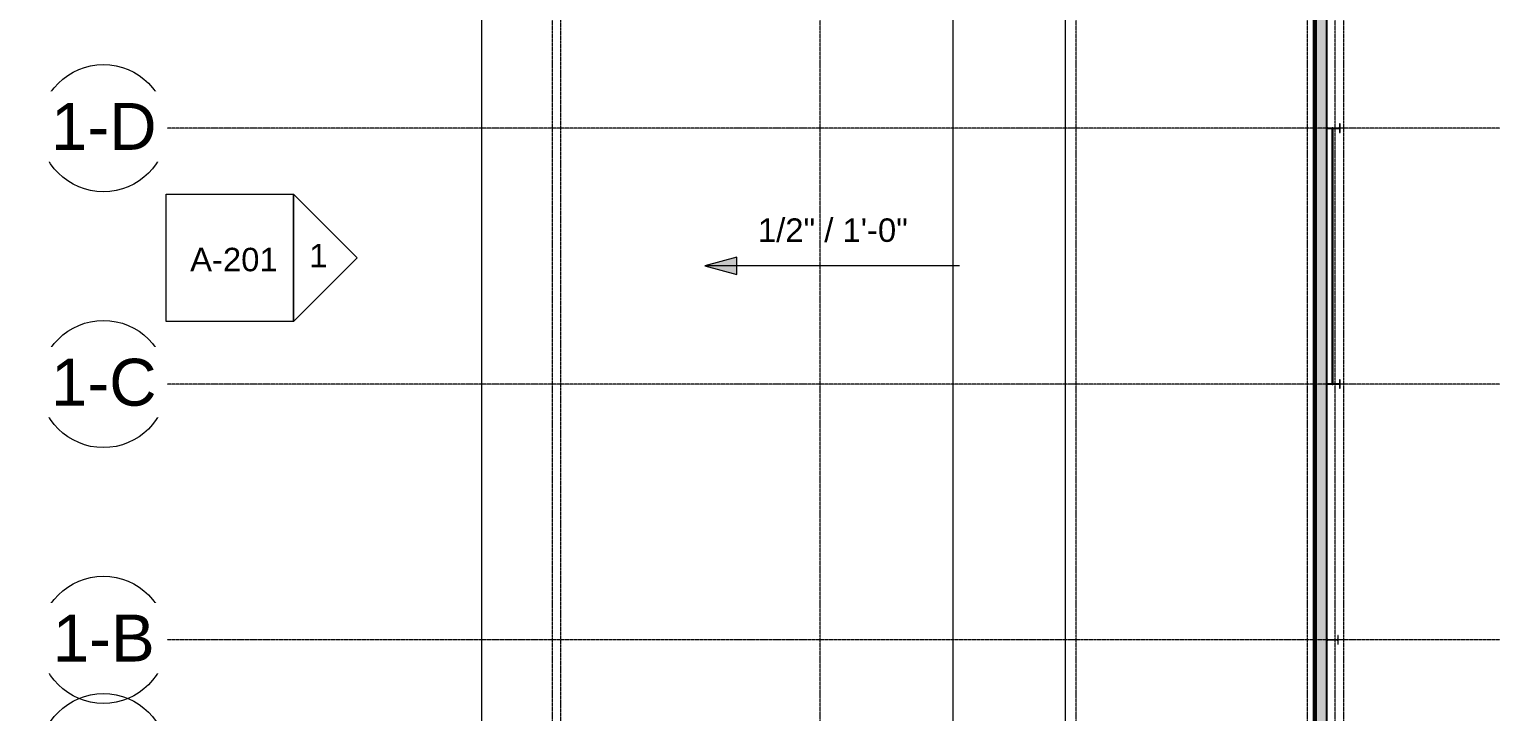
# Model space of a CAD drawing. Header units: inches. Extents: x 21400 to 32582, y -23426 to -19984.
# Drawn here: x 27402 to 28779, y -22177 to -21533 of the extents above; entities that cross this region are included whole.
import ezdxf

# ---------------------------------------------------------------- set-up
doc = ezdxf.new("R2010")
doc.units = ezdxf.units.IN
doc.header["$MEASUREMENT"] = 0
doc.linetypes.add('Grid Line 1_2_', pattern=[0.875, 0.5, -0.125, 0.125, -0.125])
for name, color, linetype, lineweight in [('A-ROOF', 132, 'Continuous', 9), ('A-WALL', 113, 'Continuous', 9), ('A-WALL-PATT', 111, 'Continuous', 25), ('G-ANNO-DIMS', 111, 'Continuous', 9), ('G-ANNO-SYMB', 111, 'Continuous', 9), ('L-SITE-WALL', 31, 'Continuous', 9), ('S-BEAM', 12, 'Continuous', 9), ('S-COLS', 52, 'Continuous', 9), ('S-GRID', 1, 'Continuous', 9), ('S-GRID-IDEN', 1, 'Continuous', 9)]:
    doc.layers.add(name, color=color, linetype=linetype, lineweight=lineweight)
doc.styles.add('Arial', font='arial.ttf', dxfattribs={"height": 44.258982})
doc.styles.add('Arial_1', font='arial.ttf', dxfattribs={"height": 22.129491})
pattern_1 = [(45, (5832.94, 0), (-23.758788, 23.758788), []), (45, (5832.94, 36), (-23.758788, 23.758788), [])]

# ---------------------------------------------------------------- blocks, each defined once
blk = doc.blocks.new('Round Bar - 1_-1251515-Roof Low')
at = {"layer": 'S-BEAM'}
for p, q in [((22796.3, -21748.2), (22796.3, -21867.6)), ((22797.3, -21867.6), (22797.3, -21748.2))]:
    blk.add_line(p, q, dxfattribs=at)
for start_param, end_param in [(0, 3.141593), (3.141593, 6.283185)]:
    blk.add_ellipse((22796.8, -21867.6), major_axis=(0.5, 0), ratio=0.829527, start_param=start_param, end_param=end_param, dxfattribs=at)
blk = doc.blocks.new('Round Bar - 1_-1251605-Roof Low')
at = {"layer": 'S-BEAM'}
for p, q in [((22796.3, -21626.3), (22796.3, -21749)), ((22797.3, -21749), (22797.3, -21626.3))]:
    blk.add_line(p, q, dxfattribs=at)
for start_param, end_param in [(0, 3.141593), (3.141593, 6.283185)]:
    blk.add_ellipse((22796.8, -21626.3), major_axis=(0.5, 0), ratio=0.836579, start_param=start_param, end_param=end_param, dxfattribs=at)
blk = doc.blocks.new('Grid - Grid Head - Circle-14747-Roof Low')
at = {"layer": 'S-GRID-IDEN'}
blk.add_circle((0, 0), 0.25, dxfattribs=at)
blk = doc.blocks.new('Elevation - Detail Number-93309-Roof Low')
at = {"layer": 'G-ANNO-SYMB'}
for p, q in [((-0.25, -0.25), (-0.25, 0.25)), ((-0.25, 0.25), (0.25, 0.25)), ((0.25, 0.25), (0.25, -0.25)), ((0.25, -0.25), (-0.25, -0.25))]:
    blk.add_line(p, q, dxfattribs=at)
blk = doc.blocks.new('Elevation - Detail Number-93036-Roof Low')
at = {"layer": 'G-ANNO-SYMB'}
for p, q in [((0, 0.25), (-0.25, 0)), ((0.25, 0), (0, 0.25)), ((-0.25, 0), (0.25, 0))]:
    blk.add_line(p, q, dxfattribs=at)

msp = doc.modelspace()

# ---------------------------------------------------------------- hatches: boundary and pattern name
at = {"layer": 'A-WALL-PATT', "lineweight": 9}
h = msp.add_hatch(dxfattribs=at)
h.set_pattern_fill('FP_4', color=256, style=0, pattern_type=2)
h.set_pattern_definition([(0, (5832.94, 0), (0, 30), []), (90, (5832.94, 0), (-30, 2e-15), [])])
h.paths.add_polyline_path([(28613.32841, -22370.30281), (28614.32841, -22370.30281), (28614.32841, -21121.80281), (28613.32841, -21121.80281), (28613.32841, -22356.11997)], flags=0)
h = msp.add_hatch(dxfattribs=at)
h.set_pattern_fill('FP_3', color=256, style=0, pattern_type=2)
h.set_pattern_definition([(161.57, (5834.139, 1.2), (-9.60067494, -0.00082924), [0, -68.304, 7.584, 0]), (18.43, (5831.739, 1.2), (-9.60067494, 0.00082924), [0, -68.304, 7.584, 0]), (108.43, (5834.139, 1.2), (4.79826437, -24.00210197), [22.764, -53.124]), (71.57, (5831.739, 1.2), (4.79826437, 24.00210197), [22.764, -53.124])])
h.paths.add_polyline_path([(28614.32841, -22370.30281), (28624.32841, -22370.30281), (28624.32841, -21121.80281), (28614.32841, -21121.80281), (28614.32841, -22356.11997)], flags=0)
at = {"layer": 'G-ANNO-DIMS'}
msp.add_hatch(color=256, dxfattribs=at).paths.add_polyline_path([(28038.38557, -21756.10417), (28068.38557, -21764.14265), (28068.38557, -21748.06569)], flags=0)
at = {"layer": 'S-COLS'}
h = msp.add_hatch(dxfattribs=at)
h.set_pattern_fill('FP_2', color=256, style=0, pattern_type=2)
h.set_pattern_definition(pattern_1)
h.paths.add_polyline_path([(28624.32941, -21630.30281), (28624.763, -21630.30281), (28624.763, -21627.13875), (28624.96551, -21626.64985), (28625.45441, -21626.44734), (28629.20441, -21626.34159), (28629.20441, -21626.15828), (28625.45441, -21626.15828), (28624.96551, -21625.95577), (28624.763, -21625.46687), (28624.763, -21622.30281), (28624.32941, -21622.30281), (28624.32941, -21629.86216)], flags=0)
h.paths.add_polyline_path([(28636.82941, -21630.30281), (28636.82941, -21622.30281), (28636.39581, -21622.30281), (28636.39581, -21625.46687), (28636.1933, -21625.95577), (28635.70441, -21626.15828), (28630.16779, -21626.22367), (28630.38338, -21626.44734), (28635.70441, -21626.44734), (28636.1933, -21626.64985), (28636.39581, -21627.13875), (28636.39581, -21630.30281)], flags=0)
h = msp.add_hatch(dxfattribs=at)
h.set_pattern_fill('FP_2', color=256, style=0, pattern_type=2)
h.set_pattern_definition(pattern_1)
h.paths.add_polyline_path([(28624.763, -21871.55281), (28624.763, -21868.38875), (28624.96551, -21867.89985), (28625.45441, -21867.69734), (28629.21794, -21867.5875), (28629.02103, -21867.40828), (28625.45441, -21867.40828), (28624.96551, -21867.20577), (28624.763, -21866.71687), (28624.763, -21863.55281), (28624.32941, -21863.55281), (28624.32941, -21871.55281)], flags=0)
h.paths.add_polyline_path([(28636.82941, -21871.55281), (28636.82941, -21863.55281), (28636.39581, -21863.55281), (28636.39581, -21866.71687), (28636.1933, -21867.20577), (28635.70441, -21867.40828), (28630.20441, -21867.48707), (28630.20441, -21867.69734), (28635.70441, -21867.69734), (28636.1933, -21867.89985), (28636.39581, -21868.38875), (28636.39581, -21871.55281)], flags=0)
h = msp.add_hatch(dxfattribs=at)
h.set_pattern_fill('FP_2', color=256, style=0, pattern_type=2)
h.set_pattern_definition(pattern_1)
h.paths.add_polyline_path([(28634.64581, -22112.80281), (28635.07941, -22112.80281), (28635.07941, -22104.80281), (28634.64581, -22104.80281), (28634.64581, -22107.96687), (28634.4433, -22108.45577), (28633.95441, -22108.65828), (28625.45441, -22108.65828), (28624.96551, -22108.45577), (28624.763, -22107.96687), (28624.763, -22104.80281), (28624.32941, -22104.80281), (28624.32941, -22112.80281), (28624.763, -22112.80281), (28624.763, -22109.63875), (28624.96551, -22109.14985), (28625.45441, -22108.94734), (28633.95441, -22108.94734), (28634.4433, -22109.14985), (28634.64581, -22109.63875)], flags=0)

# ---------------------------------------------------------------- linework, layer by layer
at = {"layer": 'A-ROOF'}
msp.add_line((27827.82941, -20889.05281), (27827.82941, -22519.05281), dxfattribs=at)
at = {"layer": 'A-WALL'}
for p, q in [((28613.32841, -21121.80281), (28613.32841, -22370.30281)), ((28614.32841, -21121.80281), (28614.32841, -22370.30281))]:
    msp.add_line(p, q, dxfattribs=at)
at = {"layer": 'G-ANNO-DIMS'}
for p, q in [((28068.38557, -21748.06569), (28038.38557, -21756.10417)), ((28068.38557, -21764.14265), (28068.38557, -21748.06569)), ((28038.38557, -21756.10417), (28068.38557, -21764.14265)), ((28278.38557, -21756.10417), (28038.38557, -21756.10417))]:
    msp.add_line(p, q, dxfattribs=at)
at = {"layer": 'G-ANNO-SYMB'}
for p, q in [((28272.1128, -20315.10083), (28272.1128, -23273.8711)), ((28377.88097, -20315.10083), (28377.88097, -23273.8711))]:
    msp.add_line(p, q, dxfattribs=at)
at = {"layer": 'L-SITE-WALL', "lineweight": 25}
for p, q in [((28611.82841, -21121.80281), (28611.82841, -22370.30281)), ((28624.32841, -22370.30281), (28624.32841, -21121.80281))]:
    msp.add_line(p, q, dxfattribs=at)
at = {"layer": 'S-COLS', "lineweight": 15}
for p, q in [((28624.763, -21622.30281), (28624.32941, -21622.30281)), ((28624.32941, -21622.30281), (28624.32941, -21630.30281)), ((28624.763, -21625.46687), (28624.763, -21622.30281)), ((28636.82941, -21622.30281), (28636.39581, -21622.30281)), ((28636.39581, -21622.30281), (28636.39581, -21625.46687)), ((28636.82941, -21630.30281), (28636.82941, -21622.30281)), ((28624.32941, -21630.30281), (28624.763, -21630.30281)), ((28624.763, -21630.30281), (28624.763, -21627.13875)), ((28629.2734, -21626.15828), (28625.45441, -21626.15828)), ((28625.45441, -21626.44734), (28629.20441, -21626.44734)), ((28635.70441, -21626.15828), (28630.13542, -21626.15828)), ((28630.20441, -21626.44734), (28635.70441, -21626.44734)), ((28636.39581, -21627.13875), (28636.39581, -21630.30281)), ((28636.39581, -21630.30281), (28636.82941, -21630.30281)), ((28624.763, -21863.55281), (28624.32941, -21863.55281)), ((28624.32941, -21863.55281), (28624.32941, -21871.55281)), ((28624.32941, -21871.55281), (28624.763, -21871.55281)), ((28624.763, -21866.71687), (28624.763, -21863.55281)), ((28624.763, -21871.55281), (28624.763, -21868.38875)), ((28629.20441, -21867.40828), (28625.45441, -21867.40828)), ((28625.45441, -21867.69734), (28629.27279, -21867.69734)), ((28630.13602, -21867.69734), (28635.70441, -21867.69734)), ((28635.70441, -21867.40828), (28630.20441, -21867.40828)), ((28636.82941, -21863.55281), (28636.39581, -21863.55281)), ((28636.39581, -21863.55281), (28636.39581, -21866.71687)), ((28636.39581, -21868.38875), (28636.39581, -21871.55281)), ((28636.39581, -21871.55281), (28636.82941, -21871.55281)), ((28636.82941, -21871.55281), (28636.82941, -21863.55281)), ((28624.763, -22104.80281), (28624.32941, -22104.80281)), ((28624.32941, -22104.80281), (28624.32941, -22112.80281)), ((28624.763, -22107.96687), (28624.763, -22104.80281)), ((28635.07941, -22104.80281), (28634.64581, -22104.80281)), ((28634.64581, -22104.80281), (28634.64581, -22107.96687)), ((28635.07941, -22112.80281), (28635.07941, -22104.80281)), ((28624.32941, -22112.80281), (28624.763, -22112.80281)), ((28624.763, -22112.80281), (28624.763, -22109.63875)), ((28633.95441, -22108.65828), (28625.45441, -22108.65828)), ((28625.45441, -22108.94734), (28633.95441, -22108.94734)), ((28634.64581, -22109.63875), (28634.64581, -22112.80281)), ((28634.64581, -22112.80281), (28635.07941, -22112.80281))]:
    msp.add_line(p, q, dxfattribs=at)
for centre, start, end in [((28625.45441, -21625.46687), 180, 270), ((28625.45441, -21627.13875), 90, 180), ((28635.70441, -21625.46687), 270, 0), ((28635.70441, -21627.13875), 0, 90), ((28625.45441, -21866.71687), 180, 270), ((28625.45441, -21868.38875), 90, 180), ((28635.70441, -21866.71687), 270, 0), ((28635.70441, -21868.38875), 0, 90), ((28625.45441, -22107.96687), 180, 270), ((28625.45441, -22109.63875), 90, 180), ((28633.95441, -22107.96687), 270, 0), ((28633.95441, -22109.63875), 0, 90)]:
    msp.add_arc(centre, 0.69141, start, end, dxfattribs=at)
at = {"layer": 'S-GRID', "linetype": 'Grid Line 1_2_'}
for p, q in [((27902.57941, -23272.9264), (27902.57941, -20179.03604)), ((28388.07941, -23275.7461), (28388.07941, -20181.85575)), ((28606.32941, -23275.7461), (28606.32941, -20181.85575)), ((28614.32941, -23275.7461), (28614.32941, -20181.85575)), ((28614.32941, -23275.7461), (28614.32941, -20181.85575)), ((28624.32941, -23275.7461), (28624.32941, -20181.85575)), ((28632.32941, -23275.7461), (28632.32941, -20181.85575)), ((28640.32941, -23275.7461), (28640.32941, -20181.85575)), ((28632.32941, -23359.7461), (28632.32941, -20265.85575)), ((27894.57941, -23275.7461), (27894.57941, -20301.85575))]:
    msp.add_line(p, q, dxfattribs=at)

# ---------------------------------------------------------------- block references
at = {"layer": 'G-ANNO-SYMB', "xscale": 239.9999999999998, "yscale": 239.9999999999998, "zscale": 239.9999999999998}
msp.add_blockref('Elevation - Detail Number-93309-Roof Low', (27590.46692, -21748.61306), dxfattribs=at)
at = {"layer": 'S-BEAM'}
for name in ['Round Bar - 1_-1251605-Roof Low', 'Round Bar - 1_-1251515-Roof Low']:
    msp.add_blockref(name, (5832.93918, 0), dxfattribs=at)
at = {"layer": 'S-GRID-IDEN', "xscale": 239.9999999999998, "yscale": 239.9999999999998, "zscale": 239.9999999999998, "rotation": 89.9999999999998}
for p in [(27471.52321, -21626.30281), (27471.52321, -21867.55281), (27471.52321, -22108.80281), (27471.52321, -22219.38833)]:
    msp.add_blockref('Grid - Grid Head - Circle-14747-Roof Low', p, dxfattribs=at)

# ---------------------------------------------------------------- texts
at = {"layer": 'G-ANNO-DIMS', "insert": (28088.29807, -21711.35929), "char_height": 22.129491, "width": 168.21, "attachment_point": 1, "line_spacing_factor": 0.938532, "style": 'Arial_1', "bg_fill": 3, "box_fill_scale": 1.25, "bg_fill_color": 0, "bg_fill_transparency": 0}
msp.add_mtext('1/2" / 1\'-0"', dxfattribs=at)

# ---------------------------------------------------------------- next in the draw order: linework, layer by layer
at = {"layer": 'S-GRID', "linetype": 'Grid Line 1_2_'}
msp.add_line((28146.82941, -23275.7461), (28146.82941, -20181.85575), dxfattribs=at)

# ---------------------------------------------------------------- next in the draw order: texts
at = {"layer": 'G-ANNO-SYMB', "insert": (27594.46085, -21739.07947), "char_height": 22.129491, "width": 98.28, "attachment_point": 2, "line_spacing_factor": 0.938532, "style": 'Arial_1', "bg_fill": 3, "box_fill_scale": 1.25, "bg_fill_color": 0, "bg_fill_transparency": 0}
msp.add_mtext('A-201', dxfattribs=at)
at = {"layer": 'S-GRID-IDEN', "char_height": 44.258982, "width": 106.38, "attachment_point": 2, "line_spacing_factor": 0.938532, "style": 'Arial', "bg_fill": 3, "box_fill_scale": 1.25, "bg_fill_color": 0, "bg_fill_transparency": 0}
for s, insert in [('3-6', (27471.76695, -21602.47844)), ('3-5', (27471.76695, -21843.72844)), ('3-4', (27471.76695, -22084.97844))]:
    msp.add_mtext(s, dxfattribs=dict(at, insert=insert))

# ---------------------------------------------------------------- next in the draw order: linework, layer by layer
at = {"layer": 'S-GRID', "linetype": 'Grid Line 1_2_'}
for p, q in [((32438.63784, -21626.30281), (27531.52321, -21626.30281)), ((32438.63784, -21867.55281), (27531.52321, -21867.55281)), ((32438.63784, -22108.80281), (27531.52321, -22108.80281))]:
    msp.add_line(p, q, dxfattribs=at)

# ---------------------------------------------------------------- next in the draw order: block references
at = {"layer": 'G-ANNO-SYMB', "extrusion": (0, 0, -1), "xscale": 239.9999999999998, "yscale": 239.9999999999998, "zscale": 239.9999999999998, "rotation": 90.00000000002636}
msp.add_blockref('Elevation - Detail Number-93036-Roof Low', (-27650.46692, -21748.61306), dxfattribs=at)
at = {"layer": 'S-GRID-IDEN', "xscale": 239.9999999999998, "yscale": 239.9999999999998, "zscale": 239.9999999999998, "rotation": 89.9999999999998}
for p in [(27471.52321, -21626.30281), (27471.52321, -21867.55281), (27471.52321, -22108.80281)]:
    msp.add_blockref('Grid - Grid Head - Circle-14747-Roof Low', p, dxfattribs=at)

# ---------------------------------------------------------------- next in the draw order: texts
at = {"layer": 'G-ANNO-SYMB', "insert": (27674.10628, -21735.40013), "char_height": 22.12949, "width": 20.52, "attachment_point": 2, "line_spacing_factor": 0.938532, "style": 'Arial_1', "bg_fill": 3, "box_fill_scale": 1.25, "bg_fill_color": 0, "bg_fill_transparency": 0}
msp.add_mtext('1', dxfattribs=at)
at = {"layer": 'S-GRID-IDEN', "char_height": 44.258982, "attachment_point": 2, "line_spacing_factor": 0.938532, "style": 'Arial', "bg_fill": 3, "box_fill_scale": 1.25, "bg_fill_color": 0, "bg_fill_transparency": 0}
for s, insert, width in [('1-D', (27471.76695, -21602.47844), 118.26), ('1-C', (27471.76695, -21843.72844), 118.26), ('1-B', (27471.76695, -22084.97844), 114.48)]:
    msp.add_mtext(s, dxfattribs=dict(at, insert=insert, width=width))

# ---------------------------------------------------------------- next in the draw order: linework, layer by layer
at = {"layer": 'S-GRID', "linetype": 'Grid Line 1_2_'}
for p, q in [((32438.63784, -21626.30281), (27531.52321, -21626.30281)), ((32438.63784, -21867.55281), (27531.52321, -21867.55281)), ((32438.63784, -22108.80281), (27531.52321, -22108.80281))]:
    msp.add_line(p, q, dxfattribs=at)

doc.saveas('drawing.dxf')
